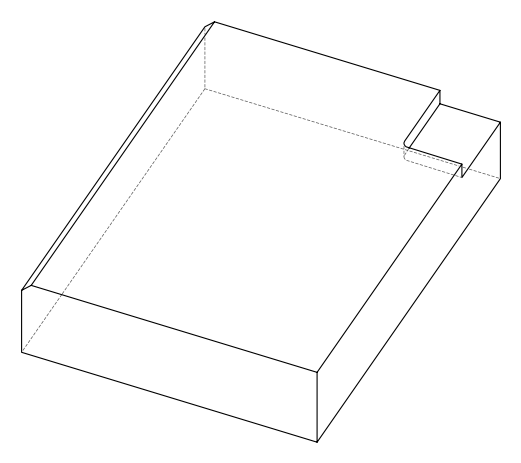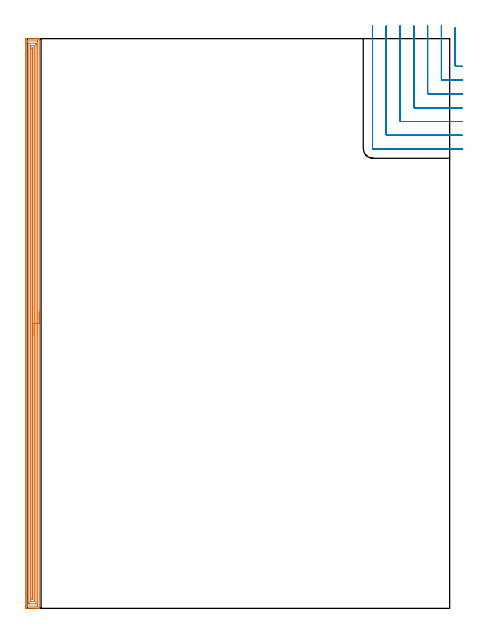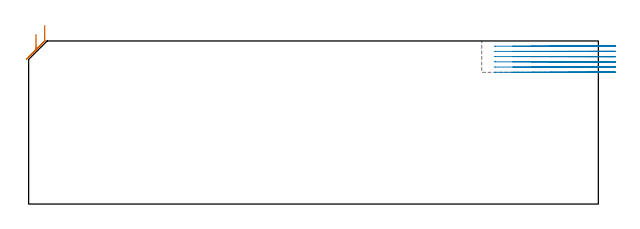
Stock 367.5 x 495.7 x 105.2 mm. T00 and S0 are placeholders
(PLAN: 2 operations, 1 tool changes, 30.5 min)
(1 AREA_MILL | FG_CHAMFER_SURFACE | UGT0205_001 | 20.02 min | 35091 mm3)
(2 MILL_CORNER_NOTCH_RECTANGULAR | CORNER_NOTCH_RECTANGULAR | UGT0201_010 | Follow Part, ap 4, ae 75% | 10.5 min | 157827 mm3)
(TOOL UGT0205_001 | Chamfer Mill 20 x 3 x 45 deg. | D20 FL50 Z2)
(TOOL UGT0201_010 | End Mill 16 mm | D16 FL22 Z2)
(OP 1 AREA_MILL)
G17 G21 G94 G90
T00 M6
G54
G17 G0 G90 X10.4 Y257.85 S1061 M3
G43 Z115.2 H0
G94 G1 Y257.812 Z114.328 F250.
Y257.698 Z113.463
Y257.509 Z112.612
Y257.247 Z111.78
Y256.913 Z110.974
Y256.51 Z110.2
Y256.041 Z109.464
Y255.51 Z108.772
Y254.921 Z108.129
Y254.278 Z107.539
Y253.586 Z107.008
Y252.85 Z106.54
Y252.076 Z106.137
Y251.27 Z105.803
Y250.438 Z105.541
Y249.586 Z105.352
Y248.722 Z105.238
Y247.85 Z105.2
Y0.182
X10.397 Y0.01 Z105.188
X10.34 Y0.007 Z105.132
X9.914 Y0. Z104.713
X9.634 Z104.434
X8.91 Z103.705
X7.655 Z102.452
X6.234 Z101.03
X-0.902 Y0.001 Z93.896
X-1.143 Y0.003 Z93.654
X-1.492 Y0.007 Z93.306
X-1.494 Y0.035 Z93.304
X-1.499 Y0.629 Z93.301
X-1.5 Y1.228 Z93.3
Y494.777
X-1.499 Y495.071 Z93.301
X-1.494 Y495.665 Z93.304
X-1.492 Y495.693 Z93.306
X-0.902 Y495.7 Z93.896
X7.126 Z101.921
X8.547 Z103.344
X8.91 Z103.705
X9.634 Z104.434
X9.914 Z104.714
X10.34 Y495.693 Z105.132
X10.397 Y495.69 Z105.188
X10.4 Y495.518 Z105.2
Y247.85
X8.986 Z103.786
Y2.341
X8.979 Y2.018 Z103.779
X8.96 Y2.01 Z103.76
X8.91 Y2.008 Z103.71
X8.433 Y2.001 Z103.233
X0.405 Z95.205
X-0.01 Y2.006 Z94.79
X-0.068 Y2.01 Z94.732
X-0.079 Y2.013 Z94.721
X-0.082 Y2.087 Z94.718
X-0.084 Y2.188 Z94.716
X-0.086 Y2.493 Z94.714
Y493.359
X-0.079 Y493.682 Z94.721
X-0.06 Y493.69 Z94.74
X-0.01 Y493.692 Z94.79
X0.467 Y493.699 Z95.267
X8.495 Z103.295
X8.91 Y493.693 Z103.71
X8.968 Y493.69 Z103.768
X8.979 Y493.686 Z103.779
X8.982 Y493.613 Z103.782
X8.984 Y493.512 Z103.784
X8.985 Y493.359 Z103.785
X8.986 Y493.283 Z103.786
Y247.85
X7.572 Z102.372
X7.571 Y4.205 Z102.371
Y4.093
X7.568 Y4.038 Z102.368
X7.565 Y4.018 Z102.365
X7.534 Y4.01 Z102.334
X7.329 Y4.001 Z102.129
X1.774 Y4. Z96.574
X1.57 Y4.002 Z96.37
X1.433 Y4.006 Z96.233
X1.335 Y4.012 Z96.135
X1.332 Y4.057 Z96.132
X1.33 Y4.205 Z96.13
X1.328 Y4.652 Z96.128
Y5.099
X1.329 Y491.495 Z96.129
Y491.607
X1.332 Y491.662 Z96.132
X1.335 Y491.682 Z96.135
X1.366 Y491.69 Z96.166
X1.571 Y491.699 Z96.371
X7.126 Y491.7 Z101.926
X7.33 Y491.698 Z102.13
X7.467 Y491.694 Z102.267
X7.565 Y491.688 Z102.365
X7.567 Y491.643 Z102.367
X7.57 Y491.495 Z102.37
X7.571 Y491.048 Z102.371
Y490.601
Y247.85
X6.157 Z100.957
Y6.887
X6.156 Y6.072 Z100.956
X6.153 Y6.017 Z100.953
X6.151 Y6.01 Z100.951
X6.143 Y6.006 Z100.943
X6.116 Y6.003 Z100.916
X6.006 Y6.001 Z100.806
X5.785 Y6. Z100.585
X3.558 Z98.358
X3.113 Y6.002 Z97.913
X2.893 Y6.006 Z97.693
X2.785 Y6.01 Z97.585
X2.749 Y6.021 Z97.549
X2.743 Y6.887 Z97.543
Y488.813
X2.744 Y489.628 Z97.544
X2.747 Y489.683 Z97.547
X2.749 Y489.69 Z97.549
X2.757 Y489.694 Z97.557
X2.784 Y489.697 Z97.584
X2.894 Y489.699 Z97.694
X3.115 Y489.7 Z97.915
X5.342 Z100.142
X5.787 Y489.697 Z100.587
X6.007 Y489.694 Z100.807
X6.115 Y489.69 Z100.915
X6.151 Y489.678 Z100.951
X6.157 Y488.813 Z100.957
Y247.85
X4.743 Z99.543
Y8.676
X4.742 Y8.383 Z99.542
X4.738 Y8.088 Z99.538
X4.736 Y8.013 Z99.536
X4.702 Y8.009 Z99.502
X4.618 Y8.005 Z99.418
X4.45 Y8.002 Z99.25
X4.228 Y8.004 Z99.028
X4.171 Y8.01 Z98.971
X4.164 Y8.026 Z98.964
X4.161 Y8.071 Z98.961
X4.158 Y8.676 Z98.958
X4.157 Y8.969 Z98.957
Y487.024
X4.158 Y487.317 Z98.958
X4.162 Y487.612 Z98.962
X4.164 Y487.687 Z98.964
X4.198 Y487.691 Z98.998
X4.282 Y487.695 Z99.082
X4.45 Y487.698 Z99.25
X4.672 Y487.696 Z99.472
X4.729 Y487.69 Z99.529
X4.736 Y487.674 Z99.536
X4.739 Y487.629 Z99.539
X4.742 Y487.024 Z99.542
X4.743 Y486.731 Z99.543
Y247.85
Y246.978 Z99.581
Y246.113 Z99.695
Y245.262 Z99.884
Y244.43 Z100.146
Y243.624 Z100.48
Y242.85 Z100.883
Y242.114 Z101.352
Y241.422 Z101.883
Y240.779 Z102.472
Y240.19 Z103.115
Y239.658 Z103.807
Y239.19 Z104.543
Y238.787 Z105.317
Y238.453 Z106.123
Y238.191 Z106.955
Y238.002 Z107.807
Y237.888 Z108.671
Y237.85 Z109.543
G0 Z115.2
M5
M2
(OP 2 MILL_CORNER_NOTCH_RECTANGULAR)
G17 G21 G94 G90
T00 M6
G54
G17 G0 G90 X372.3 Y505.1 S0 M3
G43 Z115.2 H0
Z101.833
G94 G1 Y502.1 F250.
Y472.394 F500.
G3 X373.094 Y471.6 R0.8
G1 X375.5
X378.5 F250.
G0 Z115.2
X360.3 Y506.7
Z101.833
G1 Y503.7
Y460.394 F500.
G3 X361.094 Y459.6 R0.8
G1 X375.5
X378.5 F250.
G0 Z115.2
X348.3 Y506.7
Z101.833
G1 Y503.7
Y448.394 F500.
G3 X349.094 Y447.6 R0.8
G1 X375.5
X378.5 F250.
G0 Z115.2
X336.3 Y506.7
Z101.833
G1 Y503.7
Y436.395 F500.
G3 X337.095 Y435.6 R0.8
G1 X375.5
X378.5 F250.
G0 Z115.2
X324.3 Y506.7
Z101.833
G1 Y503.7
Y424.395 F500.
G3 X325.095 Y423.6 R0.8
G1 X375.5
X378.5 F250.
G0 Z115.2
X312.3 Y506.7
Z101.833
G1 Y503.7
Y412.395 F500.
G3 X313.095 Y411.6 R0.8
G1 X375.5
X378.5 F250.
G0 Z115.2
X300.3 Y506.7
Z101.833
G1 Y503.7
Y400.395 F500.
G3 X301.095 Y399.6 R0.8
G1 X375.5
X378.5 F250.
G0 Z115.2
X372.3 Y505.1
Z98.467
G1 Y502.1
Y472.394 F500.
G3 X373.094 Y471.6 R0.8
G1 X375.5
X378.5 F250.
G0 Z115.2
X360.3 Y506.7
Z98.467
G1 Y503.7
Y460.394 F500.
G3 X361.094 Y459.6 R0.8
G1 X375.5
X378.5 F250.
G0 Z115.2
X348.3 Y506.7
Z98.467
G1 Y503.7
Y448.394 F500.
G3 X349.094 Y447.6 R0.8
G1 X375.5
X378.5 F250.
G0 Z115.2
X336.3 Y506.7
Z98.467
G1 Y503.7
Y436.395 F500.
G3 X337.095 Y435.6 R0.8
G1 X375.5
X378.5 F250.
G0 Z115.2
X324.3 Y506.7
Z98.467
G1 Y503.7
Y424.395 F500.
G3 X325.095 Y423.6 R0.8
G1 X375.5
X378.5 F250.
G0 Z115.2
X312.3 Y506.7
Z98.467
G1 Y503.7
Y412.395 F500.
G3 X313.095 Y411.6 R0.8
G1 X375.5
X378.5 F250.
G0 Z115.2
X300.3 Y506.7
Z98.467
G1 Y503.7
Y400.395 F500.
G3 X301.095 Y399.6 R0.8
G1 X375.5
X378.5 F250.
G0 Z115.2
X372.3 Y505.1
Z95.1
G1 Y502.1
Y472.394 F500.
G3 X373.094 Y471.6 R0.8
G1 X375.5
X378.5 F250.
G0 Z115.2
X360.3 Y506.7
Z95.1
G1 Y503.7
Y460.394 F500.
G3 X361.094 Y459.6 R0.8
G1 X375.5
X378.5 F250.
G0 Z115.2
X348.3 Y506.7
Z95.1
G1 Y503.7
Y448.395 F500.
G3 X349.095 Y447.6 R0.8
G1 X375.5
X378.5 F250.
G0 Z115.2
X336.3 Y506.7
Z95.1
G1 Y503.7
Y436.395 F500.
G3 X337.095 Y435.6 R0.8
G1 X375.5
X378.5 F250.
G0 Z115.2
X324.3 Y506.7
Z95.1
G1 Y503.7
Y424.395 F500.
G3 X325.095 Y423.6 R0.8
G1 X375.5
X378.5 F250.
G0 Z115.2
X312.3 Y506.7
Z95.1
G1 Y503.7
Y412.395 F500.
G3 X313.095 Y411.6 R0.8
G1 X375.5
X378.5 F250.
G0 Z115.2
X300.3 Y506.7
Z95.1
G1 Y503.7
Y400.395 F500.
G3 X301.095 Y399.6 R0.8
G1 X375.5
X378.5 F250.
G0 Z115.2
X372.3 Y505.1
Z91.733
G1 Y502.1
Y472.394 F500.
G3 X373.094 Y471.6 R0.8
G1 X375.5
X378.5 F250.
G0 Z115.2
X360.3 Y506.7
Z91.733
G1 Y503.7
Y460.394 F500.
G3 X361.094 Y459.6 R0.8
G1 X375.5
X378.5 F250.
G0 Z115.2
X348.3 Y506.7
Z91.733
G1 Y503.7
Y448.395 F500.
G3 X349.095 Y447.6 R0.8
G1 X375.5
X378.5 F250.
G0 Z115.2
X336.3 Y506.7
Z91.733
G1 Y503.7
Y436.395 F500.
G3 X337.095 Y435.6 R0.8
G1 X375.5
X378.5 F250.
G0 Z115.2
X324.3 Y506.7
Z91.733
G1 Y503.7
Y424.395 F500.
G3 X325.095 Y423.6 R0.8
G1 X375.5
X378.5 F250.
G0 Z115.2
X312.3 Y506.7
Z91.733
G1 Y503.7
Y412.395 F500.
G3 X313.095 Y411.6 R0.8
G1 X375.5
X378.5 F250.
G0 Z115.2
X300.3 Y506.7
Z91.733
G1 Y503.7
Y400.395 F500.
G3 X301.095 Y399.6 R0.8
G1 X375.5
X378.5 F250.
G0 Z115.2
X372.3 Y505.1
Z88.367
G1 Y502.1
Y472.394 F500.
G3 X373.094 Y471.6 R0.8
G1 X375.5
X378.5 F250.
G0 Z115.2
X360.3 Y506.7
Z88.367
G1 Y503.7
Y460.394 F500.
G3 X361.094 Y459.6 R0.8
G1 X375.5
X378.5 F250.
G0 Z115.2
X348.3 Y506.7
Z88.367
G1 Y503.7
Y448.395 F500.
G3 X349.095 Y447.6 R0.8
G1 X375.5
X378.5 F250.
G0 Z115.2
X336.3 Y506.7
Z88.367
G1 Y503.7
Y436.395 F500.
G3 X337.095 Y435.6 R0.8
G1 X375.5
X378.5 F250.
G0 Z115.2
X324.3 Y506.7
Z88.367
G1 Y503.7
Y424.395 F500.
G3 X325.095 Y423.6 R0.8
G1 X375.5
X378.5 F250.
G0 Z115.2
X312.3 Y506.7
Z88.367
G1 Y503.7
Y412.395 F500.
G3 X313.095 Y411.6 R0.8
G1 X375.5
X378.5 F250.
G0 Z115.2
X300.3 Y506.7
Z88.367
G1 Y503.7
Y400.395 F500.
G3 X301.095 Y399.6 R0.8
G1 X375.5
X378.5 F250.
G0 Z115.2
X372.3 Y505.1
Z85.
G1 Y502.1
Y472.394 F500.
G3 X373.094 Y471.6 R0.8
G1 X375.5
X378.5 F250.
G0 Z115.2
X360.3 Y506.7
Z85.
G1 Y503.7
Y460.394 F500.
G3 X361.094 Y459.6 R0.8
G1 X375.5
X378.5 F250.
G0 Z115.2
X348.3 Y506.7
Z85.
G1 Y503.7
Y448.395 F500.
G3 X349.095 Y447.6 R0.8
G1 X375.5
X378.5 F250.
G0 Z115.2
X336.3 Y506.7
Z85.
G1 Y503.7
Y436.395 F500.
G3 X337.095 Y435.6 R0.8
G1 X375.5
X378.5 F250.
G0 Z115.2
X324.3 Y506.7
Z85.
G1 Y503.7
Y424.395 F500.
G3 X325.095 Y423.6 R0.8
G1 X375.5
X378.5 F250.
G0 Z115.2
X312.3 Y506.7
Z85.
G1 Y503.7
Y412.395 F500.
G3 X313.095 Y411.6 R0.8
G1 X375.5
X378.5 F250.
G0 Z115.2
X300.3 Y506.7
Z85.
G1 Y503.7
Y400.395 F500.
G3 X301.095 Y399.6 R0.8
G1 X375.5
X378.5 F250.
G0 Z115.2
M5
M2
